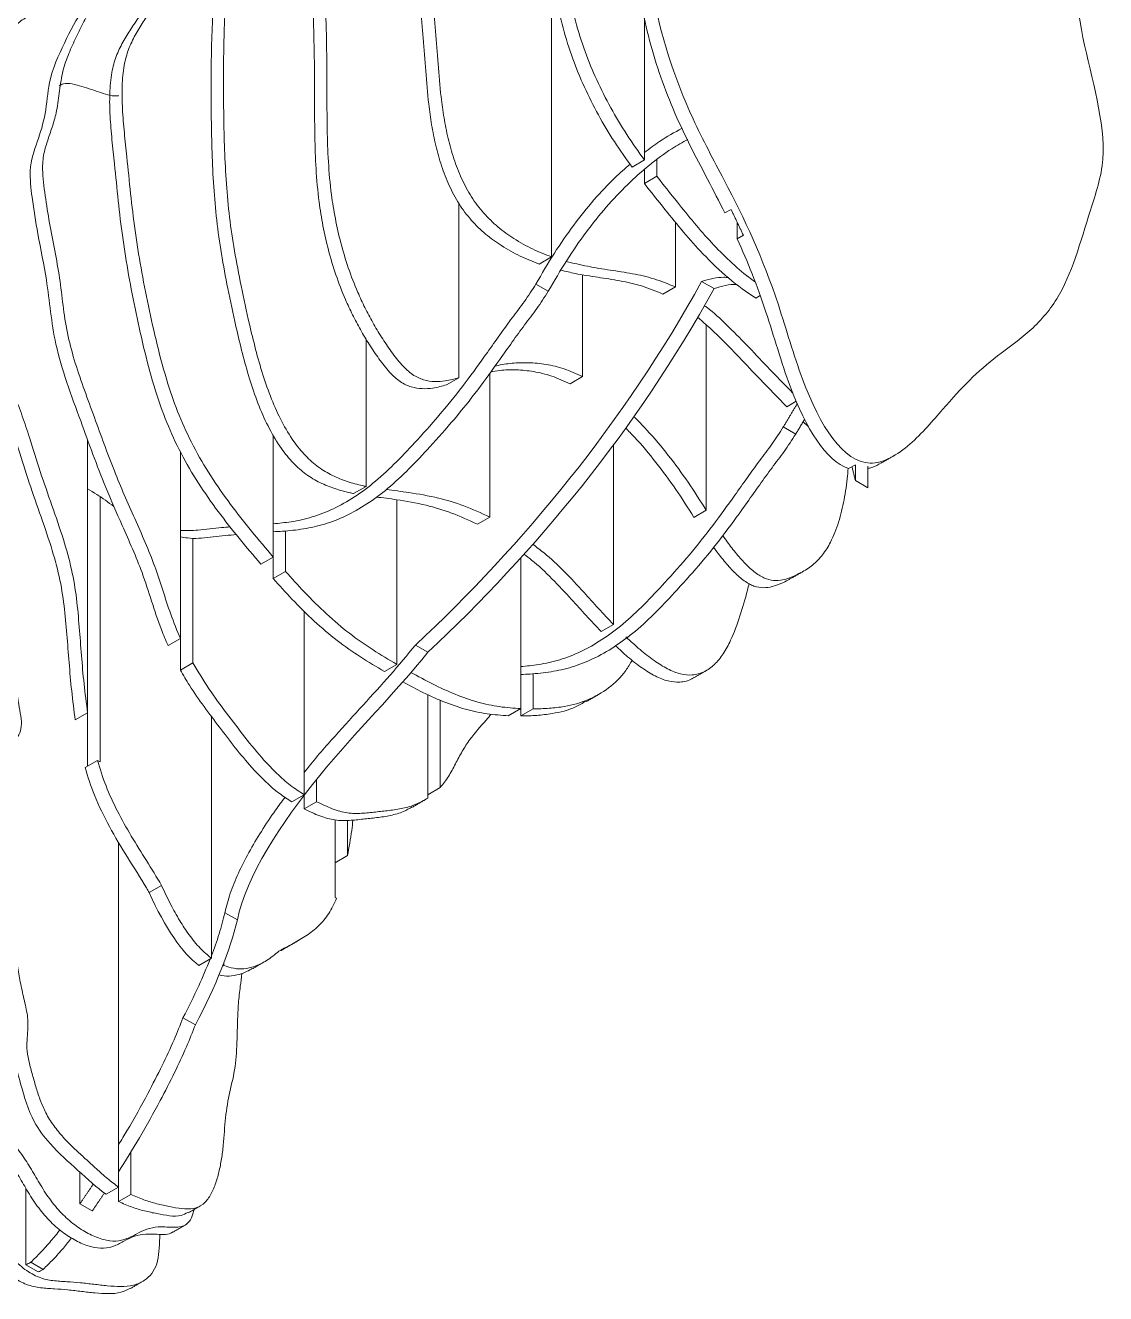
# Model space of a CAD drawing. Header units: millimetres. Extents: x -393 to 2534, y -1466 to 288.
# Drawn here: x 1289.5 to 1536.4, y -1463.7 to -1173.6 of the extents above; entities that cross this region are included whole.
import ezdxf

# ---------------------------------------------------------------- set-up
doc = ezdxf.new("R2010")
doc.units = ezdxf.units.MM

msp = doc.modelspace()

# ---------------------------------------------------------------- linework, layer by layer
at = {"color": 7, "linetype": 'Continuous', "lineweight": 15}
for p, q in [((1409.76, -1164.99), (1409.76, -1226.56)), ((1430.98, -1171.86), (1430.98, -1204.39)), ((1428.15, -1206.02), (1430.98, -1204.39)), ((1430.98, -1209.77), (1430.98, -1206.51)), ((1433.81, -1208.13), (1433.81, -1204.25)), ((1433.81, -1208.13), (1430.98, -1209.77)), ((1388.55, -1214.33), (1388.55, -1254.19)), ((1449.36, -1216.5), (1450.78, -1215.68)), ((1438.05, -1218.59), (1438.05, -1233.42)), ((1452.19, -1218.65), (1452.19, -1222.43)), ((1453.6, -1221.62), (1452.19, -1222.43)), ((1406.94, -1228.19), (1409.76, -1226.56)), ((1406.16, -1232.8), (1408.99, -1234.43)), ((1416.84, -1230.63), (1416.84, -1253.95)), ((1444.06, -1232.16), (1446.89, -1233.79)), ((1435.22, -1235.05), (1438.05, -1233.42)), ((1456.43, -1235.98), (1457.44, -1235.4)), ((1445.12, -1242.13), (1445.12, -1284.5)), ((1367.34, -1245.33), (1367.34, -1279.04)), ((1385.72, -1255.82), (1388.55, -1254.19)), ((1395.62, -1253.17), (1395.62, -1286.07)), ((1414.01, -1255.59), (1416.84, -1253.95)), ((1463.5, -1260.84), (1465.7, -1259.57)), ((1346.12, -1267.28), (1346.12, -1295.21)), ((1465.56, -1267.09), (1462.73, -1265.46)), ((1303.7, -1268.43), (1303.7, -1330.84)), ((1423.91, -1269.45), (1423.91, -1310.62)), ((1324.91, -1271.18), (1324.91, -1313.8)), ((1477.65, -1274.98), (1479.06, -1274.17)), ((1479.2, -1277.71), (1479.2, -1274.09)), ((1482.03, -1279.35), (1482.03, -1274.43)), ((1364.51, -1280.68), (1367.34, -1279.04)), ((1479.2, -1277.71), (1482.03, -1279.35)), ((1306.53, -1342.04), (1306.53, -1281.25)), ((1374.41, -1282.11), (1374.41, -1319.76)), ((1442.29, -1286.13), (1445.12, -1284.5)), ((1392.79, -1287.7), (1395.62, -1286.07)), ((1348.95, -1298.48), (1348.95, -1289.22)), ((1327.74, -1319.41), (1327.74, -1290.87)), ((1343.3, -1296.84), (1346.12, -1295.21)), ((1346.12, -1300.11), (1346.12, -1295.21)), ((1402.69, -1295.38), (1402.69, -1329.87)), ((1348.95, -1298.48), (1346.12, -1300.11)), ((1353.2, -1307.57), (1353.2, -1349.58)), ((1421.08, -1312.26), (1423.91, -1310.62)), ((1322.08, -1315.43), (1324.91, -1313.8)), ((1324.91, -1321.04), (1324.91, -1313.8)), ((1378.63, -1315.34), (1381.45, -1316.97)), ((1327.74, -1319.41), (1324.91, -1321.04)), ((1371.58, -1321.39), (1374.41, -1319.76)), ((1405.52, -1329.93), (1405.52, -1321.88)), ((1381.48, -1326.66), (1381.48, -1350.34)), ((1384.31, -1347.93), (1384.31, -1327.94)), ((1300.87, -1332.47), (1303.7, -1330.84)), ((1303.7, -1343), (1303.7, -1330.84)), ((1399.86, -1331.5), (1402.69, -1329.87)), ((1402.69, -1331.56), (1402.69, -1329.87)), ((1405.52, -1329.93), (1402.69, -1331.56)), ((1331.98, -1331.63), (1331.98, -1386.97)), ((1305.94, -1341.71), (1303.12, -1343.34)), ((1305.94, -1341.71), (1306.53, -1342.04)), ((1356.02, -1351.16), (1356.02, -1346.06)), ((1384.31, -1347.93), (1381.48, -1349.56)), ((1350.37, -1351.21), (1353.2, -1349.58)), ((1353.2, -1352.79), (1353.2, -1349.58)), ((1356.02, -1351.16), (1353.2, -1352.79)), ((1360.27, -1355.33), (1360.27, -1373.07)), ((1363.1, -1363.5), (1363.1, -1355.43)), ((1310.77, -1360.51), (1310.77, -1439.31)), ((1363.1, -1363.5), (1360.27, -1365.13)), ((1320.6, -1370.3), (1317.77, -1371.94)), ((1360.27, -1373.07), (1360.61, -1373.26)), ((1335.1, -1376.56), (1337.93, -1378.19)), ((1329.15, -1388.61), (1331.98, -1386.97)), ((1334.81, -1388.61), (1334.56, -1388.76)), ((1334.81, -1388.61), (1334.81, -1388.11)), ((1325.5, -1400.56), (1328.33, -1402.19)), ((1313.6, -1440.97), (1313.6, -1431.2)), ((1301.93, -1443.14), (1301.93, -1435.89)), ((1289.56, -1457.07), (1289.56, -1439.52)), ((1307.94, -1440.95), (1310.77, -1439.31)), ((1310.77, -1439.31), (1310.77, -1442.6)), ((1313.6, -1440.97), (1310.77, -1442.6)), ((1301.93, -1443.14), (1304.76, -1444.77)), ((1289.56, -1457.07), (1292.38, -1458.71)), ((1290.7, -1456.51), (1293.53, -1458.14))]:
    msp.add_line(p, q, dxfattribs=at)
for points, knots in [([(1456.43, -1056.25), (1455.81, -1057.51), (1450.11, -1061.44), (1437.46, -1073.31), (1438.37, -1087.58), (1435.52, -1102.88), (1432.62, -1114.68), (1430.41, -1130.76), (1430.68, -1147.67), (1433.03, -1170.66), (1439.24, -1190.42), (1451.9, -1213.79), (1460.01, -1230.88), (1468.49, -1261.24), (1479.15, -1277.69), (1492.03, -1269.89), (1501.82, -1258.12), (1508.79, -1250.98), (1519.16, -1243.88), (1527.78, -1234.15), (1531.53, -1219.66), (1538.04, -1200.8), (1533.14, -1185.84), (1531.23, -1176.35), (1527.41, -1157.38), (1529.42, -1136.1), (1516.88, -1104.74), (1508.72, -1089.78), (1507.75, -1086.44)], [0.5480058, 0.5480058, 0.5480058, 0.5480058, 0.5625, 0.578125, 0.609375, 0.625, 0.640625, 0.65625, 0.6875, 0.703125, 0.734375, 0.75, 0.78125, 0.796875, 0.828125, 0.84375, 0.859375, 0.890625, 0.90625, 0.921875, 0.953125, 0.96875, 1, 1, 1, 1.0625, 1.078125, 1.1007002, 1.1007002, 1.1007002, 1.1007002]), ([(1449.34, -1061.8), (1449.22, -1061.9), (1448.4, -1062.54), (1446.88, -1063.75), (1444.81, -1065.53), (1442.45, -1067.78), (1440.01, -1070.49), (1437.84, -1073.85), (1436.43, -1077.46), (1435.6, -1081.18), (1435.15, -1085), (1434.83, -1089.68), (1434.35, -1095.26), (1433.24, -1101.53), (1431.67, -1108.62), (1429.86, -1116.46), (1428.52, -1125.4), (1427.87, -1134.62), (1427.86, -1143.43), (1428.26, -1151.77), (1428.89, -1159.59), (1429.95, -1167.66), (1431.76, -1175.98), (1434.25, -1184.36), (1437.41, -1192.69), (1441.21, -1200.83), (1445.39, -1208.68), (1448.05, -1213.92), (1449.36, -1216.5)], [0, 0, 0, 0, 0.003989, 0.026175, 0.049254, 0.072475, 0.107528, 0.138906, 0.166554, 0.191927, 0.216227, 0.240359, 0.279682, 0.321945, 0.366431, 0.427024, 0.48594, 0.543219, 0.599815, 0.644248, 0.689219, 0.734477, 0.779746, 0.824964, 0.86929, 0.913546, 0.957405, 1, 1, 1, 1]), ([(1430.98, -1068.94), (1430.55, -1069.21), (1429.05, -1070.16), (1426.46, -1071.73), (1423.43, -1073.84), (1420.83, -1076.13), (1418.88, -1078.75), (1417.72, -1082.13), (1417.34, -1086.34), (1417.46, -1091.3), (1417.69, -1096.57), (1417.7, -1101.9), (1417.38, -1107.08), (1416.47, -1112.83), (1414.8, -1118.91), (1412.84, -1125.72), (1411.49, -1132.37), (1410.88, -1138.92), (1410.97, -1145.27), (1411.52, -1151.88), (1412.37, -1158.65), (1413.51, -1165.54), (1415.12, -1172.54), (1417.26, -1179.43), (1420, -1186.11), (1423.21, -1192.48), (1426.87, -1198.63), (1429.61, -1202.47), (1430.98, -1204.39)], [0, 0, 0, 0, 0.014284, 0.050644, 0.086184, 0.119128, 0.148072, 0.173557, 0.204445, 0.237217, 0.272011, 0.308036, 0.344385, 0.380266, 0.435887, 0.491318, 0.546571, 0.588613, 0.630714, 0.673158, 0.715947, 0.758771, 0.80131, 0.843559, 0.882636, 0.92178, 0.960891, 1, 1, 1, 1]), ([(1423.09, -1073.8), (1422.24, -1074.38), (1420.43, -1075.61), (1418, -1077.77), (1416.06, -1080.38), (1414.89, -1083.76), (1414.51, -1087.98), (1414.63, -1092.93), (1414.87, -1098.21), (1414.88, -1103.54), (1414.55, -1108.72), (1413.64, -1114.46), (1411.97, -1120.54), (1410.02, -1127.35), (1408.66, -1134), (1408.05, -1140.55), (1408.14, -1146.9), (1408.69, -1153.51), (1409.54, -1160.29), (1410.68, -1167.18), (1412.29, -1174.17), (1414.43, -1181.06), (1417.17, -1187.74), (1420.38, -1194.11), (1424.04, -1200.27), (1426.78, -1204.1), (1428.15, -1206.02)], [0, 0, 0, 0, 0.03096, 0.065895, 0.096589, 0.123614, 0.156369, 0.191121, 0.228018, 0.266219, 0.304766, 0.342815, 0.401796, 0.460578, 0.51917, 0.563752, 0.608397, 0.653406, 0.698781, 0.744193, 0.789303, 0.834105, 0.875544, 0.917053, 0.958528, 1, 1, 1, 1]), ([(1409.76, -1083.16), (1409.55, -1083.33), (1408.47, -1084.16), (1406.45, -1085.51), (1403.51, -1087.52), (1400.38, -1089.75), (1397.28, -1092.38), (1394.6, -1095.41), (1392.6, -1099.11), (1391.22, -1103.35), (1390.27, -1107.88), (1389.51, -1112.59), (1388.68, -1117.35), (1387.77, -1122.14), (1386.68, -1127.56), (1385.41, -1133.57), (1383.98, -1140.13), (1382.79, -1146.82), (1382.12, -1153.62), (1382.16, -1160.63), (1382.62, -1167.7), (1383.26, -1175.01), (1383.79, -1182.41), (1384.34, -1188.97), (1385.11, -1194.67), (1386.03, -1199.38), (1387.33, -1204.05), (1389.07, -1208.58), (1391.33, -1212.87), (1394.21, -1216.68), (1397.54, -1219.86), (1401.31, -1222.59), (1405.44, -1224.88), (1408.31, -1225.99), (1409.76, -1226.56)], [0, 0, 0, 0, 0.006718, 0.033109, 0.05971, 0.09415, 0.127318, 0.158491, 0.190083, 0.220304, 0.250175, 0.280335, 0.311168, 0.342629, 0.374506, 0.418623, 0.462602, 0.506116, 0.549064, 0.587942, 0.62734, 0.667714, 0.70929, 0.751162, 0.776828, 0.801807, 0.826048, 0.849486, 0.872045, 0.894317, 0.917387, 0.941792, 0.970398, 1, 1, 1, 1]), ([(1388.55, -1088.67), (1388.39, -1088.88), (1387.54, -1090.02), (1385.64, -1092.95), (1382.89, -1097.39), (1380.5, -1102.24), (1378.78, -1106.62), (1377.59, -1110.45), (1376.44, -1114.34), (1375.04, -1117.96), (1373.1, -1121), (1370.52, -1122.86), (1367.81, -1124.2), (1365.25, -1125.47), (1362.91, -1127.11), (1361.15, -1129.56), (1359.83, -1133), (1358.94, -1137.31), (1358.34, -1142.26), (1357.89, -1148.65), (1357.79, -1156.61), (1358.01, -1166.12), (1358.27, -1174.93), (1358.4, -1182.94), (1358.39, -1190.15), (1358.44, -1197.39), (1358.67, -1204.74), (1359.26, -1211.55), (1360.26, -1217.79), (1361.52, -1223.37), (1363.21, -1229.03), (1365.11, -1233.98), (1367.05, -1238.17), (1368.86, -1241.59), (1370.88, -1244.96), (1373.09, -1248.23), (1375.4, -1251.25), (1377.97, -1253.64), (1380.59, -1254.81), (1383.08, -1255.15), (1385.77, -1254.94), (1387.53, -1254.46), (1388.55, -1254.19)], [0, 0, 0, 0, 0.005179, 0.028225, 0.067703, 0.106054, 0.128955, 0.152283, 0.175849, 0.199153, 0.222044, 0.245075, 0.265139, 0.285192, 0.304899, 0.32442, 0.344249, 0.370725, 0.39715, 0.423244, 0.469456, 0.515659, 0.56203, 0.597607, 0.633157, 0.66872, 0.704326, 0.739885, 0.764783, 0.789715, 0.814725, 0.839642, 0.855195, 0.870753, 0.886485, 0.902564, 0.918597, 0.933018, 0.947427, 0.962643, 0.97835, 1, 1, 1, 1]), ([(1400.13, -1089.57), (1399.26, -1090.19), (1397.29, -1091.59), (1394.45, -1094.01), (1391.77, -1097.04), (1389.77, -1100.74), (1388.39, -1104.98), (1387.44, -1109.51), (1386.68, -1114.23), (1385.85, -1118.98), (1384.94, -1123.77), (1383.85, -1129.19), (1382.58, -1135.2), (1381.15, -1141.77), (1379.96, -1148.46), (1379.29, -1155.25), (1379.33, -1162.26), (1379.79, -1169.33), (1380.43, -1176.64), (1380.97, -1184.05), (1381.51, -1190.61), (1382.28, -1196.3), (1383.21, -1201.02), (1384.5, -1205.68), (1386.24, -1210.21), (1388.5, -1214.5), (1391.38, -1218.31), (1394.71, -1221.49), (1398.48, -1224.22), (1402.62, -1226.51), (1405.48, -1227.63), (1406.94, -1228.19)], [0, 0, 0, 0, 0.028088, 0.063675, 0.097122, 0.131017, 0.163442, 0.195492, 0.227851, 0.260933, 0.294688, 0.32889, 0.376224, 0.423411, 0.470098, 0.516178, 0.557892, 0.600163, 0.643481, 0.688089, 0.733015, 0.760552, 0.787353, 0.813362, 0.838509, 0.862714, 0.88661, 0.911363, 0.937547, 0.968239, 1, 1, 1, 1]), ([(1354.13, -1101.47), (1353.92, -1101.68), (1353.14, -1102.46), (1351.52, -1103.65), (1349.33, -1105.24), (1347.03, -1107.04), (1344.89, -1109.1), (1343.19, -1111.51), (1342.04, -1114.28), (1341.31, -1117.23), (1340.75, -1120.93), (1340.34, -1125.39), (1339.91, -1130.52), (1339.24, -1135.49), (1338.02, -1140.18), (1335.97, -1144.27), (1332.97, -1148.58), (1329.46, -1153.36), (1325.66, -1158.82), (1322.61, -1163.4), (1320.16, -1167.11), (1318.3, -1169.96), (1316.4, -1172.82), (1314.55, -1175.76), (1312.98, -1178.98), (1311.92, -1182.88), (1311.5, -1187.51), (1311.61, -1192.73), (1312.07, -1198.16), (1312.78, -1204.65), (1313.48, -1212.05), (1314.49, -1220.49), (1315.86, -1229.06), (1317.56, -1237.79), (1319.53, -1246.63), (1321.77, -1254.98), (1324.5, -1262.78), (1327.76, -1269.91), (1331.79, -1276.74), (1336.32, -1283.21), (1341.15, -1289.32), (1344.47, -1293.24), (1346.12, -1295.21)], [0, 0, 0, 0, 0.005553, 0.020192, 0.037581, 0.056285, 0.074921, 0.092323, 0.108396, 0.123667, 0.138482, 0.162691, 0.186522, 0.210329, 0.234685, 0.260435, 0.287086, 0.327368, 0.365912, 0.404461, 0.423985, 0.443794, 0.463968, 0.4843, 0.50429, 0.523722, 0.546356, 0.569166, 0.592256, 0.615483, 0.650884, 0.68603, 0.721155, 0.756599, 0.792362, 0.82802, 0.856563, 0.884942, 0.913611, 0.942435, 0.971186, 1, 1, 1, 1]), ([(1351.3, -1103.1), (1351.09, -1103.32), (1350.31, -1104.1), (1348.69, -1105.28), (1346.51, -1106.87), (1344.2, -1108.67), (1342.06, -1110.73), (1340.36, -1113.15), (1339.21, -1115.91), (1338.48, -1118.86), (1337.92, -1122.57), (1337.51, -1127.02), (1337.08, -1132.15), (1336.41, -1137.12), (1335.2, -1141.81), (1333.14, -1145.91), (1330.14, -1150.21), (1326.63, -1154.99), (1322.84, -1160.45), (1319.78, -1165.03), (1317.33, -1168.74), (1315.47, -1171.59), (1313.57, -1174.45), (1311.72, -1177.4), (1310.15, -1180.61), (1309.09, -1184.51), (1308.67, -1189.14), (1308.78, -1194.36), (1309.24, -1199.79), (1309.95, -1206.28), (1310.66, -1213.69), (1311.66, -1222.12), (1313.03, -1230.7), (1314.73, -1239.42), (1316.7, -1248.26), (1318.94, -1256.61), (1321.67, -1264.41), (1324.93, -1271.55), (1328.97, -1278.38), (1333.49, -1284.84), (1338.32, -1290.95), (1341.64, -1294.88), (1343.3, -1296.84)], [0, 0, 0, 0, 0.005553, 0.020192, 0.037581, 0.056285, 0.074921, 0.092323, 0.108396, 0.123667, 0.138482, 0.162691, 0.186522, 0.210329, 0.234685, 0.260435, 0.287086, 0.327368, 0.365912, 0.404461, 0.423985, 0.443794, 0.463968, 0.4843, 0.50429, 0.523722, 0.546356, 0.569166, 0.592256, 0.615483, 0.650884, 0.68603, 0.721155, 0.756599, 0.792362, 0.82802, 0.856563, 0.884942, 0.913611, 0.942435, 0.971186, 1, 1, 1, 1]), ([(1367.34, -1102.73), (1366.54, -1103.52), (1364.78, -1105.28), (1362.24, -1108.11), (1359.65, -1111.59), (1357.43, -1115.54), (1355.62, -1119.86), (1354.29, -1123.98), (1353.1, -1128.29), (1351.73, -1132.82), (1349.11, -1136.89), (1345.6, -1140.3), (1341.79, -1143.83), (1338.19, -1147.86), (1335.5, -1153), (1333.71, -1159.08), (1332.65, -1165.85), (1332.16, -1173.14), (1331.97, -1180.62), (1331.9, -1188.2), (1331.96, -1195.89), (1332.15, -1203.63), (1332.53, -1211.35), (1333.24, -1219.05), (1334.4, -1226.86), (1335.97, -1235.03), (1337.59, -1242.55), (1339.23, -1249.32), (1340.85, -1255.05), (1342.78, -1260.6), (1345.09, -1265.77), (1347.73, -1270.19), (1350.61, -1273.75), (1353.64, -1276.41), (1356.89, -1278.32), (1360.28, -1279.65), (1362.82, -1280.33), (1364.24, -1280.62), (1364.51, -1280.68)], [0, 0, 0, 0, 0.021847, 0.048432, 0.073421, 0.103567, 0.130413, 0.154374, 0.175744, 0.203416, 0.232241, 0.264563, 0.299054, 0.334, 0.368373, 0.402412, 0.438099, 0.473609, 0.50923, 0.545058, 0.581023, 0.617011, 0.652648, 0.686799, 0.720344, 0.754892, 0.79215, 0.816746, 0.841171, 0.864601, 0.886478, 0.90678, 0.923291, 0.939811, 0.95719, 0.97577, 0.995397, 1, 1, 1, 1]), ([(1367.34, -1104.02), (1366.56, -1104.86), (1364.91, -1106.66), (1362.48, -1109.96), (1360.25, -1113.91), (1358.45, -1118.23), (1357.12, -1122.35), (1355.93, -1126.66), (1354.56, -1131.19), (1351.94, -1135.26), (1348.42, -1138.67), (1344.62, -1142.2), (1341.02, -1146.23), (1338.33, -1151.36), (1336.54, -1157.44), (1335.47, -1164.21), (1334.99, -1171.5), (1334.8, -1178.98), (1334.73, -1186.57), (1334.79, -1194.25), (1334.98, -1202), (1335.36, -1209.72), (1336.07, -1217.42), (1337.23, -1225.23), (1338.8, -1233.39), (1340.42, -1240.91), (1342.06, -1247.68), (1343.68, -1253.42), (1345.61, -1258.96), (1347.92, -1264.14), (1350.56, -1268.56), (1353.44, -1272.12), (1356.47, -1274.78), (1359.72, -1276.68), (1363.11, -1278.02), (1365.65, -1278.69), (1367.07, -1278.99), (1367.34, -1279.04)], [0, 0, 0, 0, 0.02271, 0.048375, 0.079335, 0.106907, 0.131516, 0.153463, 0.181883, 0.211487, 0.244683, 0.280107, 0.315997, 0.351299, 0.386259, 0.422911, 0.45938, 0.495964, 0.532761, 0.569698, 0.606658, 0.643259, 0.678332, 0.712784, 0.748267, 0.786532, 0.811792, 0.836878, 0.860941, 0.883409, 0.90426, 0.921217, 0.938184, 0.956033, 0.975115, 0.995272, 1, 1, 1, 1]), ([(1362.71, -1127.03), (1362.62, -1127.08), (1361.69, -1127.56), (1360.09, -1128.76), (1358.32, -1131.19), (1357, -1134.63), (1356.11, -1138.94), (1355.51, -1143.89), (1355.06, -1150.29), (1354.96, -1158.24), (1355.18, -1167.75), (1355.45, -1176.56), (1355.57, -1184.58), (1355.56, -1191.79), (1355.61, -1199.03), (1355.84, -1206.37), (1356.44, -1213.18), (1357.43, -1219.42), (1358.69, -1225), (1360.39, -1230.66), (1362.28, -1235.62), (1364.22, -1239.8), (1366.03, -1243.23), (1368.06, -1246.59), (1370.26, -1249.86), (1372.58, -1252.88), (1375.14, -1255.27), (1377.76, -1256.44), (1380.25, -1256.78), (1382.94, -1256.58), (1384.7, -1256.1), (1385.72, -1255.82)], [0, 0, 0, 0, 0.0030135, 0.0304994, 0.057727, 0.085384, 0.1223119, 0.159168, 0.195563, 0.2600177, 0.3244598, 0.3891357, 0.4387581, 0.4883414, 0.5379439, 0.5876052, 0.6372013, 0.6719283, 0.7067033, 0.7415854, 0.7763389, 0.7980323, 0.8197307, 0.8416739, 0.8641002, 0.8864627, 0.9065762, 0.9266731, 0.9478959, 0.9698041, 1, 1, 1, 1]), ([(1317.82, -1145.44), (1317.34, -1146.48), (1316.36, -1148.56), (1315.51, -1152.28), (1314.67, -1155.97), (1313.55, -1159.42), (1311.75, -1162.15), (1309.43, -1164.53), (1306.85, -1166.86), (1304.48, -1169.74), (1302.59, -1173.17), (1300.86, -1176.77), (1299.16, -1180.44), (1297.8, -1184.48), (1297.24, -1189.14), (1296.65, -1193.39), (1295.6, -1196.92), (1294.51, -1200.03), (1293.51, -1203.26), (1293.28, -1207.74), (1294.11, -1213.33), (1295.09, -1219.58), (1296.39, -1225.93), (1297.45, -1232.22), (1298.14, -1238.39), (1299.1, -1244.58), (1300.82, -1250.86), (1302.95, -1257.05), (1305.24, -1263.24), (1307.46, -1269.39), (1309.69, -1275.3), (1312.04, -1280.98), (1314.46, -1286.42), (1316.9, -1291.86), (1319.12, -1297.33), (1320.89, -1302.82), (1322.61, -1308.31), (1324.14, -1311.97), (1324.91, -1313.8)], [0, 0, 0, 0, 0.024061, 0.048194, 0.07229, 0.096113, 0.11999, 0.144291, 0.173047, 0.201213, 0.229024, 0.257101, 0.285528, 0.313775, 0.341791, 0.369663, 0.391632, 0.413898, 0.43612, 0.458054, 0.490708, 0.523094, 0.555432, 0.587906, 0.620608, 0.65322, 0.684024, 0.715122, 0.74621, 0.776951, 0.807506, 0.83498, 0.86257, 0.890096, 0.91748, 0.944913, 0.972428, 1, 1, 1, 1]), ([(1314.99, -1147.07), (1314.75, -1147.51), (1312.67, -1151.68), (1311.98, -1162.8), (1302.81, -1168.49), (1298.42, -1177.58), (1294.77, -1185.26), (1294.22, -1194), (1292.24, -1200.22), (1290.17, -1205.93), (1291.05, -1213.62), (1292.35, -1221.96), (1294.8, -1233.3), (1295.74, -1247.02), (1301.95, -1263.46), (1306.79, -1277.12), (1311.9, -1288.69), (1316.75, -1299.45), (1319.21, -1308.66), (1321.54, -1314.23), (1322.08, -1315.43)], [0.4179992, 0.4179992, 0.4179992, 0.4179992, 0.4199219, 0.4355469, 0.4511719, 0.4628906, 0.4746094, 0.4824219, 0.4902344, 0.4980469, 0.5039062, 0.5117188, 0.5214844, 0.5351562, 0.5507812, 0.5644531, 0.5722656, 0.5820312, 0.59375, 0.5970083, 0.5970083, 0.5970083, 0.5970083]), ([(1303.7, -1164.8), (1302.75, -1165.48), (1300.86, -1166.84), (1298.04, -1168.85), (1294.9, -1169.97), (1291.8, -1170.83), (1288.98, -1172.02), (1286.66, -1174.12), (1284.67, -1176.76), (1282.77, -1179.6), (1280.65, -1182.42), (1278.47, -1185.35), (1276.48, -1188.66), (1275.01, -1192.48), (1274.37, -1197.02), (1274.24, -1201.96), (1274.26, -1206.82), (1274.21, -1211.43), (1274.22, -1215.82), (1274.32, -1220.24), (1274.59, -1224.68), (1275.07, -1229.17), (1275.91, -1233.74), (1277.29, -1238.48), (1279.45, -1243.33), (1282.04, -1248.17), (1284.67, -1253.05), (1286.94, -1258.02), (1288.8, -1262.98), (1290.74, -1268.84), (1292.81, -1275.65), (1295.55, -1283.42), (1298.14, -1290.89), (1300.16, -1298.07), (1301.24, -1304.76), (1301.79, -1311.25), (1302.28, -1317.7), (1302.83, -1324.2), (1303.41, -1328.62), (1303.7, -1330.84)], [0, 0, 0, 0, 0.0266016, 0.0528419, 0.0786994, 0.101753, 0.1246807, 0.1478935, 0.1717957, 0.1961715, 0.2206185, 0.2481295, 0.2750646, 0.3014388, 0.327858, 0.354884, 0.3823858, 0.4060816, 0.4297281, 0.4531912, 0.4763672, 0.4991927, 0.5216414, 0.5439756, 0.5674478, 0.5918499, 0.6164586, 0.640544, 0.6642743, 0.6879464, 0.7252448, 0.7627126, 0.8000732, 0.8331431, 0.8663358, 0.8998147, 0.9331166, 0.9663682, 1, 1, 1, 1]), ([(1286.61, -1173.62), (1286.49, -1173.68), (1285.44, -1174.14), (1283.86, -1175.8), (1281.83, -1178.38), (1279.94, -1181.23), (1277.82, -1184.05), (1275.64, -1186.99), (1273.65, -1190.29), (1272.18, -1194.11), (1271.54, -1198.65), (1271.41, -1203.6), (1271.43, -1208.45), (1271.39, -1213.06), (1271.39, -1217.46), (1271.5, -1221.87), (1271.76, -1226.32), (1272.24, -1230.8), (1273.08, -1235.37), (1274.47, -1240.12), (1276.62, -1244.96), (1279.21, -1249.81), (1281.84, -1254.69), (1284.11, -1259.65), (1285.97, -1264.61), (1287.91, -1270.48), (1289.98, -1277.28), (1292.72, -1285.05), (1295.32, -1292.53), (1297.33, -1299.7), (1298.41, -1306.4), (1298.97, -1312.88), (1299.45, -1319.33), (1300.01, -1325.83), (1300.58, -1330.25), (1300.87, -1332.47)], [0, 0, 0, 0, 0.003452, 0.029879, 0.057092, 0.084844, 0.112677, 0.143998, 0.174663, 0.20469, 0.234768, 0.265537, 0.296848, 0.323826, 0.350747, 0.37746, 0.403846, 0.429833, 0.45539, 0.480818, 0.507541, 0.535322, 0.563339, 0.590761, 0.617777, 0.644728, 0.687192, 0.729849, 0.772384, 0.810034, 0.847824, 0.885939, 0.923853, 0.96171, 1, 1, 1, 1]), ([(1310.77, -1189.68), (1310.76, -1189.68), (1310.16, -1189.8), (1308.82, -1189.69), (1306.71, -1188.98), (1304.56, -1188.27), (1302.36, -1187.56), (1300.18, -1186.94), (1298.36, -1186.78), (1297.51, -1187.24), (1297.21, -1187.4)], [0, 0, 0, 0, 0.003171, 0.148594, 0.29594, 0.447245, 0.601992, 0.758666, 0.913924, 1, 1, 1, 1]), ([(1430.98, -1202.7), (1432.12, -1201.83), (1434.97, -1199.66), (1437.86, -1198.09), (1439.59, -1197.14)], [0, 0, 0, 0, 0.400367, 1, 1, 1, 1]), ([(1408.99, -1234.43), (1410.37, -1232.05), (1413.06, -1227.41), (1417.53, -1220.94), (1422.18, -1215.11), (1427.05, -1209.94), (1432.08, -1205.48), (1436.72, -1202.02), (1439.66, -1200.37), (1440.88, -1199.68)], [0, 0, 0, 0, 0.162111, 0.316461, 0.465148, 0.61052, 0.755085, 0.898754, 1, 1, 1, 1]), ([(1406.16, -1232.8), (1407.54, -1230.42), (1410.23, -1225.78), (1414.7, -1219.3), (1419.36, -1213.5), (1423.7, -1208.8), (1426.54, -1206.35), (1427.69, -1205.36)], [0, 0, 0, 0, 0.228601, 0.446257, 0.655928, 0.860925, 1, 1, 1, 1]), ([(1433.81, -1208.13), (1435.37, -1210.11), (1438.19, -1213.69), (1442.34, -1218.79), (1446.3, -1223.37), (1450.47, -1227.55), (1453.83, -1230.55), (1455.8, -1231.91), (1456.28, -1232.25)], [0, 0, 0, 0, 0.221146, 0.400124, 0.579199, 0.759451, 0.940514, 1, 1, 1, 1]), ([(1430.98, -1209.77), (1432.52, -1211.76), (1436.91, -1217.23), (1444.9, -1227.05), (1452.28, -1233.39), (1456.43, -1235.98)], [0.81936919, 0.81936919, 0.81936919, 0.81936919, 0.828125, 0.84375, 0.86352388, 0.86352388, 0.86352388, 0.86352388]), ([(1452.19, -1222.43), (1454.55, -1227.6), (1458.66, -1237.81), (1465.27, -1261.46), (1472.44, -1273.26), (1477.65, -1274.98)], [0.76363254, 0.76363254, 0.76363254, 0.76363254, 0.78125, 0.796875, 0.82449858, 0.82449858, 0.82449858, 0.82449858]), ([(1411.88, -1229.59), (1412.97, -1229.86), (1415.83, -1230.56), (1420.29, -1231.19), (1425.31, -1231.99), (1430.24, -1233.01), (1433.58, -1234.38), (1435.22, -1235.05)], [0, 0, 0, 0, 0.139115, 0.36533, 0.585502, 0.797184, 1, 1, 1, 1]), ([(1413.09, -1227.58), (1414.72, -1227.99), (1418.12, -1228.83), (1423.12, -1229.56), (1428.14, -1230.36), (1433.07, -1231.37), (1436.41, -1232.75), (1438.05, -1233.42)], [0, 0, 0, 0, 0.195095, 0.4066, 0.612455, 0.810372, 1, 1, 1, 1]), ([(1346.12, -1287.59), (1347.48, -1287.47), (1350.39, -1287.21), (1354.97, -1286.19), (1359.84, -1284.31), (1364.72, -1281.56), (1369.6, -1277.93), (1374.39, -1273.43), (1379.42, -1268.05), (1384.73, -1262.12), (1390.07, -1255.41), (1394.37, -1249.39), (1397.91, -1244.41), (1400.71, -1240.49), (1403.59, -1236.79), (1405.3, -1234.13), (1406.16, -1232.8)], [0, 0, 0, 0, 0.066644, 0.142394, 0.215984, 0.288674, 0.36204, 0.437639, 0.515023, 0.60899, 0.70215, 0.794268, 0.847385, 0.899112, 0.949313, 1, 1, 1, 1]), ([(1444.06, -1232.16), (1445.79, -1231.68), (1447.92, -1231.09), (1449.82, -1231.25), (1450.18, -1231.29)], [0, 0, 0, 0, 0.81258, 1, 1, 1, 1]), ([(1446.89, -1233.79), (1448.63, -1233.28), (1450.4, -1232.75), (1451.98, -1232.85), (1452.01, -1232.86)], [0, 0, 0, 0, 0.983909, 1, 1, 1, 1]), ([(1346.12, -1289.43), (1346.83, -1289.39), (1349.12, -1289.27), (1352.99, -1288.87), (1357.8, -1287.83), (1362.67, -1285.94), (1367.55, -1283.19), (1372.43, -1279.57), (1377.22, -1275.06), (1382.25, -1269.68), (1387.56, -1263.75), (1392.89, -1257.04), (1397.2, -1251.03), (1400.74, -1246.04), (1403.53, -1242.13), (1406.42, -1238.42), (1408.13, -1235.77), (1408.99, -1234.43)], [0, 0, 0, 0, 0.033643, 0.108108, 0.180493, 0.250814, 0.320275, 0.390381, 0.462622, 0.536568, 0.626361, 0.715382, 0.803407, 0.854165, 0.903594, 0.951565, 1, 1, 1, 1]), ([(1444.65, -1237.67), (1444.87, -1237.83), (1446.62, -1239.07), (1449.85, -1242.17), (1454.41, -1246.71), (1459.4, -1252.08), (1462.95, -1255.72), (1464.92, -1257.74)], [0, 0, 0, 0, 0.0303492, 0.2448783, 0.4700289, 0.7059324, 1, 1, 1, 1]), ([(1443.12, -1240.34), (1444.4, -1241.46), (1447.25, -1243.93), (1451.58, -1248.37), (1457.04, -1254.2), (1461.06, -1258.33), (1463.5, -1260.84)], [0, 0, 0, 0, 0.1819683, 0.4049899, 0.6386626, 1, 1, 1, 1]), ([(1395.85, -1252.85), (1396.53, -1252.73), (1398.41, -1252.4), (1401.68, -1252.32), (1405.64, -1252.7), (1409.76, -1253.65), (1412.59, -1254.94), (1414.01, -1255.59)], [0, 0, 0, 0, 0.124778, 0.343739, 0.563511, 0.782738, 1, 1, 1, 1]), ([(1396.79, -1251.56), (1396.91, -1251.53), (1398.17, -1251.18), (1400.72, -1250.84), (1404.5, -1250.67), (1408.47, -1251.07), (1412.59, -1252.02), (1415.42, -1253.31), (1416.84, -1253.95)], [0, 0, 0, 0, 0.0199294, 0.2153284, 0.4116358, 0.6086704, 0.8052157, 1, 1, 1, 1]), ([(1428.53, -1263.1), (1429.54, -1264.1), (1432.29, -1266.82), (1436.46, -1271.88), (1441.02, -1278.02), (1443.76, -1282.35), (1445.12, -1284.5)], [0, 0, 0, 0, 0.164282, 0.445664, 0.724646, 1, 1, 1, 1]), ([(1402.69, -1320.25), (1404.05, -1320.13), (1406.96, -1319.86), (1411.54, -1318.85), (1416.41, -1316.96), (1421.29, -1314.22), (1426.17, -1310.59), (1430.96, -1306.08), (1435.99, -1300.7), (1441.3, -1294.78), (1446.63, -1288.06), (1450.94, -1282.05), (1454.48, -1277.07), (1457.27, -1273.15), (1460.16, -1269.44), (1461.87, -1266.79), (1462.73, -1265.46)], [0, 0, 0, 0, 0.066644, 0.142394, 0.215984, 0.288674, 0.36204, 0.437639, 0.515023, 0.60899, 0.70215, 0.794268, 0.847385, 0.899112, 0.949313, 1, 1, 1, 1]), ([(1402.69, -1322.09), (1403.4, -1322.05), (1405.68, -1321.92), (1409.55, -1321.53), (1414.37, -1320.49), (1419.24, -1318.6), (1424.12, -1315.85), (1428.99, -1312.22), (1433.79, -1307.72), (1438.82, -1302.34), (1444.13, -1296.41), (1449.46, -1289.69), (1453.77, -1283.68), (1457.31, -1278.7), (1460.1, -1274.78), (1462.99, -1271.08), (1464.7, -1268.42), (1465.56, -1267.09)], [0, 0, 0, 0, 0.033643, 0.108108, 0.180493, 0.250814, 0.320275, 0.390381, 0.462622, 0.536568, 0.626361, 0.715382, 0.803407, 0.854165, 0.903594, 0.951565, 1, 1, 1, 1]), ([(1426.66, -1265.71), (1427.35, -1266.39), (1429.78, -1268.8), (1433.63, -1273.52), (1438.19, -1279.65), (1440.93, -1283.98), (1442.29, -1286.13)], [0, 0, 0, 0, 0.1180046, 0.4149678, 0.709398, 1, 1, 1, 1]), ([(1448.9, -1290.28), (1449.23, -1290.77), (1450.23, -1292.22), (1452.02, -1294.52), (1454.25, -1297.02), (1456.55, -1299.06), (1458.89, -1300.36), (1461.08, -1300.69), (1463.09, -1300.38), (1464.97, -1299.68), (1467.12, -1298.62), (1469.49, -1297.16), (1471.76, -1294.79), (1473.78, -1291.52), (1475.45, -1287.29), (1476.67, -1282.14), (1477.34, -1278), (1477.5, -1275.52), (1477.53, -1274.97)], [0, 0, 0, 0, 0.025442, 0.07655, 0.127089, 0.175357, 0.220842, 0.266993, 0.315525, 0.365571, 0.414942, 0.493972, 0.572765, 0.652403, 0.758227, 0.864045, 0.969817, 1, 1, 1, 1]), ([(1482.03, -1274.96), (1482.35, -1274.9), (1483.48, -1274.67), (1484.43, -1274.1), (1485.1, -1273.69)], [0, 0, 0, 0, 0.29182, 1, 1, 1, 1]), ([(1303.7, -1279.62), (1304.4, -1280.03), (1306.46, -1281.26), (1308.41, -1282.69), (1309.69, -1283.63)], [0, 0, 0, 0, 0.3398266, 1, 1, 1, 1]), ([(1369.66, -1281.48), (1371.21, -1281.67), (1374.97, -1282.14), (1380.68, -1283.14), (1386.86, -1284.97), (1390.82, -1286.79), (1392.79, -1287.7)], [0, 0, 0, 0, 0.207926, 0.504024, 0.752861, 1, 1, 1, 1]), ([(1371.95, -1279.77), (1373.68, -1279.99), (1377.62, -1280.47), (1383.5, -1281.51), (1389.69, -1283.33), (1393.65, -1285.16), (1395.62, -1286.07)], [0, 0, 0, 0, 0.226492, 0.515649, 0.758654, 1, 1, 1, 1]), ([(1273.6, -1289.85), (1273.33, -1290.12), (1272.67, -1290.75), (1272.36, -1292.63), (1272.46, -1295), (1272.82, -1297.63), (1273.44, -1301.56), (1273.82, -1306.53), (1273.88, -1312.36), (1273.32, -1317.72), (1271.8, -1322.28), (1271.54, -1327.82), (1270.85, -1333.05), (1270.45, -1338.46), (1269.73, -1343.67), (1268.07, -1348.17), (1266.55, -1352.93), (1265.66, -1358.41), (1265.45, -1363.5), (1264.83, -1367.47), (1263.64, -1370.07), (1261.98, -1372.14), (1260.18, -1374.09), (1258.5, -1376.21), (1257.29, -1378.91), (1256.86, -1382.27), (1257.17, -1386.08), (1257.97, -1390.07), (1258.59, -1394.01), (1259.16, -1398.51), (1260.02, -1403.7), (1261.31, -1409.63), (1261.58, -1414.47), (1261.62, -1418.42), (1261.93, -1421.79), (1262.81, -1425.35), (1264.24, -1429.1), (1266.26, -1432.89), (1268.83, -1436.5), (1271.62, -1439.79), (1274.51, -1442.89), (1277.4, -1445.93), (1280.32, -1449), (1283.21, -1452.21), (1286.19, -1455.4), (1289.32, -1458.26), (1292.66, -1460.17), (1295.84, -1460.78), (1298.91, -1460.92), (1302.01, -1461.17), (1305.12, -1461.53), (1308.22, -1461.9), (1311.29, -1462.12), (1314.21, -1461.85), (1316.62, -1460.84), (1318.43, -1459.16), (1319.6, -1456.93), (1320.07, -1454.03), (1320.14, -1451.67), (1320.2, -1450.36), (1320.21, -1450.11)], [0, 0, 0, 0, 0.006804, 0.016242, 0.026311, 0.037048, 0.048061, 0.073804, 0.098907, 0.123452, 0.147927, 0.17271, 0.197259, 0.221933, 0.246444, 0.270926, 0.297073, 0.323276, 0.349709, 0.36497, 0.380122, 0.395664, 0.411496, 0.427509, 0.443183, 0.458803, 0.47449, 0.490375, 0.506236, 0.522009, 0.545328, 0.568628, 0.592071, 0.606019, 0.619842, 0.633669, 0.647545, 0.663254, 0.678948, 0.694787, 0.71054, 0.726119, 0.74183, 0.757927, 0.774012, 0.790546, 0.806591, 0.823256, 0.840489, 0.857408, 0.874015, 0.890709, 0.907588, 0.924423, 0.941244, 0.955113, 0.968773, 0.982536, 0.996682, 1, 1, 1, 1]), ([(1324.91, -1289.17), (1326.23, -1289.16), (1329.31, -1289.14), (1333.2, -1288.55), (1335.65, -1288.36), (1336.3, -1288.3)], [0, 0, 0, 0, 0.356115, 0.827313, 1, 1, 1, 1]), ([(1324.91, -1290.57), (1325.45, -1290.67), (1327.58, -1291.09), (1331.77, -1290.72), (1335.54, -1290.24), (1337.5, -1290.08), (1337.68, -1290.06)], [0, 0, 0, 0, 0.13804, 0.545065, 0.959886, 1, 1, 1, 1]), ([(1271.42, -1290.97), (1271.3, -1291.01), (1270.7, -1291.25), (1269.93, -1292.27), (1269.52, -1294.24), (1269.63, -1296.64), (1269.99, -1299.26), (1270.61, -1303.19), (1270.99, -1308.16), (1271.05, -1313.99), (1270.49, -1319.36), (1268.98, -1323.91), (1268.71, -1329.45), (1268.02, -1334.68), (1267.62, -1340.09), (1266.9, -1345.3), (1265.25, -1349.81), (1263.72, -1354.57), (1262.84, -1360.04), (1262.62, -1365.13), (1262, -1369.11), (1260.81, -1371.7), (1259.16, -1373.77), (1257.36, -1375.72), (1255.67, -1377.84), (1254.47, -1380.54), (1254.03, -1383.9), (1254.35, -1387.72), (1255.14, -1391.7), (1255.76, -1395.64), (1256.33, -1400.14), (1257.19, -1405.33), (1258.48, -1411.27), (1258.75, -1416.1), (1258.79, -1420.05), (1259.1, -1423.43), (1259.98, -1426.98), (1261.42, -1430.73), (1263.43, -1434.52), (1266, -1438.13), (1268.8, -1441.42), (1271.68, -1444.52), (1274.58, -1447.56), (1277.49, -1450.63), (1280.39, -1453.84), (1283.37, -1457.04), (1286.5, -1459.9), (1289.83, -1461.8), (1293.01, -1462.41), (1296.08, -1462.55), (1299.18, -1462.8), (1302.29, -1463.17), (1305.39, -1463.54), (1308.46, -1463.74), (1311.24, -1463.56), (1312.73, -1462.8), (1313.4, -1462.45)], [0, 0, 0, 0, 0.002434, 0.012616, 0.022621, 0.033294, 0.044676, 0.05635, 0.08364, 0.110251, 0.136271, 0.162216, 0.188487, 0.214511, 0.240667, 0.266651, 0.292603, 0.320321, 0.348098, 0.376119, 0.392296, 0.408359, 0.424834, 0.441617, 0.458592, 0.475207, 0.491766, 0.508395, 0.525234, 0.542048, 0.558769, 0.583488, 0.608188, 0.633039, 0.647825, 0.662479, 0.677136, 0.691845, 0.708498, 0.725134, 0.741926, 0.758624, 0.775139, 0.791794, 0.808858, 0.825909, 0.843436, 0.860445, 0.878112, 0.89638, 0.914315, 0.93192, 0.949616, 0.967509, 0.985355, 1, 1, 1, 1]), ([(1405.41, -1292.26), (1406.29, -1292.91), (1408.76, -1294.75), (1412.71, -1298.47), (1416.79, -1302.87), (1420.49, -1307.02), (1422.76, -1309.41), (1423.91, -1310.62)], [0, 0, 0, 0, 0.134342, 0.3788, 0.62701, 0.811116, 1, 1, 1, 1]), ([(1446.79, -1292.94), (1446.88, -1293.08), (1447.65, -1294.19), (1449.19, -1296.15), (1451.42, -1298.66), (1453.73, -1300.7), (1456.06, -1302), (1458.25, -1302.32), (1460.27, -1302.02), (1462.13, -1301.3), (1463.57, -1300.66), (1464.31, -1300.16), (1464.5, -1300.03)], [0, 0, 0, 0, 0.017829, 0.141244, 0.263285, 0.379842, 0.489676, 0.601121, 0.718316, 0.839166, 0.958386, 1, 1, 1, 1]), ([(1323.14, -1449.52), (1323.02, -1449.63), (1322.45, -1450.11), (1320.96, -1450.14), (1319.01, -1450.09), (1316.72, -1449.98), (1314.38, -1450.46), (1312.12, -1451.6), (1309.91, -1452.83), (1307.39, -1453.47), (1304.47, -1453.05), (1301.39, -1451.85), (1298.26, -1449.94), (1295.22, -1447.36), (1292.44, -1444.14), (1290.11, -1440.54), (1288.05, -1436.91), (1285.88, -1433.44), (1283.52, -1430.53), (1281.2, -1428.13), (1279.17, -1425.88), (1277.41, -1423.37), (1276.33, -1420.58), (1275.7, -1417.81), (1275.25, -1415.01), (1274.68, -1411.7), (1273.8, -1407.89), (1272.57, -1403.17), (1271.32, -1398.01), (1271.11, -1392.83), (1271.26, -1387.88), (1271.86, -1383.22), (1272.76, -1378.3), (1273.56, -1372.76), (1273.68, -1366.23), (1273.8, -1359.93), (1274.45, -1354.22), (1275.5, -1349.06), (1276.72, -1344.06), (1277.8, -1338.92), (1277.92, -1333.06), (1277.04, -1327.14), (1276.39, -1321.66), (1276.37, -1316.83), (1276.45, -1312.08), (1276.1, -1307.1), (1275.02, -1301.87), (1274.07, -1298.35), (1273.6, -1296.58)], [0, 0, 0, 0, 0.0036347, 0.0165022, 0.0299932, 0.0436158, 0.0625891, 0.0816075, 0.1006179, 0.1193367, 0.1382096, 0.1573493, 0.1764709, 0.1953893, 0.2141766, 0.2331611, 0.2509406, 0.2684765, 0.286188, 0.3004619, 0.3143141, 0.3273197, 0.3398137, 0.3532372, 0.3672631, 0.381094, 0.4018374, 0.422256, 0.4488392, 0.4755574, 0.5023714, 0.5290863, 0.5557509, 0.590637, 0.6255866, 0.6606377, 0.6919315, 0.723105, 0.7542418, 0.7855919, 0.8166825, 0.8477499, 0.8731015, 0.8987051, 0.9243263, 0.949538, 0.9746405, 1, 1, 1, 1]), ([(1328.06, -1444.41), (1327.97, -1444.75), (1327.71, -1445.79), (1327.02, -1447.27), (1325.64, -1448.34), (1323.81, -1448.55), (1321.83, -1448.45), (1319.55, -1448.35), (1317.21, -1448.83), (1314.94, -1449.97), (1312.74, -1451.19), (1310.22, -1451.84), (1307.3, -1451.42), (1304.22, -1450.22), (1301.09, -1448.3), (1298.05, -1445.73), (1295.27, -1442.51), (1292.94, -1438.91), (1290.88, -1435.28), (1288.71, -1431.81), (1286.35, -1428.9), (1284.03, -1426.49), (1281.99, -1424.25), (1280.24, -1421.74), (1279.16, -1418.95), (1278.52, -1416.18), (1278.07, -1413.38), (1277.51, -1410.07), (1276.63, -1406.25), (1275.4, -1401.54), (1274.14, -1396.38), (1273.94, -1391.19), (1274.09, -1386.25), (1274.69, -1381.59), (1275.59, -1376.67), (1276.39, -1371.12), (1276.51, -1364.6), (1276.63, -1358.3), (1277.28, -1352.58), (1278.33, -1347.43), (1279.55, -1342.43), (1280.63, -1337.29), (1280.75, -1331.43), (1279.87, -1325.51), (1279.22, -1320.03), (1279.2, -1315.2), (1279.27, -1310.44), (1278.93, -1305.47), (1277.85, -1300.24), (1276.9, -1296.71), (1276.43, -1294.94)], [0, 0, 0, 0, 0.006291, 0.018997, 0.031143, 0.043655, 0.056774, 0.07002, 0.08847, 0.106963, 0.125449, 0.143651, 0.162002, 0.180614, 0.199207, 0.217603, 0.235872, 0.254332, 0.271621, 0.288673, 0.305895, 0.319775, 0.333245, 0.345891, 0.358041, 0.371093, 0.384732, 0.398181, 0.418352, 0.438207, 0.464056, 0.490037, 0.51611, 0.542088, 0.568016, 0.601939, 0.635924, 0.670007, 0.700437, 0.73075, 0.761027, 0.791511, 0.821744, 0.851953, 0.876605, 0.901502, 0.926416, 0.950931, 0.975341, 1, 1, 1, 1]), ([(1403.42, -1294.54), (1404.02, -1294.98), (1406.2, -1296.62), (1409.88, -1300.11), (1413.97, -1304.51), (1417.66, -1308.65), (1419.93, -1311.04), (1421.08, -1312.26)], [0, 0, 0, 0, 0.0953233, 0.3507997, 0.6101981, 0.8026025, 1, 1, 1, 1]), ([(1348.95, -1298.48), (1350.37, -1300.06), (1353.42, -1303.46), (1358.27, -1308.29), (1363.54, -1312.79), (1368.95, -1316.51), (1372.58, -1318.67), (1374.41, -1319.76)], [0, 0, 0, 0, 0.178052, 0.382618, 0.58652, 0.792216, 1, 1, 1, 1]), ([(1346.12, -1300.11), (1347.54, -1301.69), (1350.59, -1305.09), (1355.45, -1309.93), (1360.71, -1314.42), (1366.12, -1318.14), (1369.75, -1320.3), (1371.58, -1321.39)], [0, 0, 0, 0, 0.178052, 0.382618, 0.58652, 0.792216, 1, 1, 1, 1]), ([(1426.73, -1313.44), (1427.81, -1314.44), (1429.92, -1316.4), (1433.12, -1318.91), (1436.23, -1320.86), (1439.22, -1322.07), (1442.08, -1322.33), (1444.73, -1321.57), (1447.09, -1319.85), (1449.08, -1317.36), (1451.07, -1313.66), (1452.85, -1308.73), (1454.15, -1304.29), (1454.79, -1301.75), (1454.92, -1301.23)], [0, 0, 0, 0, 0.076106, 0.149777, 0.220047, 0.287107, 0.352874, 0.429265, 0.509459, 0.593785, 0.681741, 0.823996, 0.96401, 1, 1, 1, 1]), ([(1285.31, -1310.72), (1285.61, -1312.59), (1286.19, -1316.32), (1286.84, -1321.86), (1287.51, -1326.5), (1288.19, -1330.19), (1288.67, -1332.81), (1288.46, -1335.09), (1287.53, -1336.66), (1286.68, -1338.62), (1286.51, -1341.41), (1286.34, -1344.38), (1285.96, -1347.22), (1285.51, -1350.57), (1285.29, -1354.67), (1285.64, -1360.51), (1286.18, -1367.28), (1286.23, -1374.63), (1286.67, -1380.89), (1287.26, -1385.9), (1287.8, -1389.59), (1288.47, -1393.35), (1289.37, -1397.18), (1290.12, -1400.66), (1290.05, -1403.43), (1289.81, -1405.72), (1289.78, -1408.23), (1290.37, -1411.09), (1291.21, -1414.04), (1292.04, -1417), (1293, -1419.9), (1294.32, -1422.85), (1296.19, -1425.67), (1298.4, -1428.28), (1300.76, -1430.63), (1303.21, -1432.85), (1305.69, -1435.1), (1308.2, -1437.4), (1309.92, -1438.68), (1310.77, -1439.31)], [0, 0, 0, 0, 0.040134, 0.079898, 0.120647, 0.139957, 0.158473, 0.175978, 0.194247, 0.212898, 0.236564, 0.260527, 0.284295, 0.307897, 0.344785, 0.381936, 0.438465, 0.494735, 0.551058, 0.577545, 0.603896, 0.630407, 0.657541, 0.68417, 0.703126, 0.721988, 0.740975, 0.76092, 0.78174, 0.802383, 0.822346, 0.841697, 0.863488, 0.885714, 0.907982, 0.930353, 0.953791, 0.977033, 1, 1, 1, 1]), ([(1282.48, -1312.35), (1282.59, -1312.92), (1283.02, -1315.35), (1283.51, -1319.55), (1284.23, -1324.93), (1285.08, -1330.66), (1286.32, -1336.35), (1283.73, -1339.26), (1283.7, -1346.28), (1281.96, -1354.51), (1283.38, -1366.53), (1283.37, -1377.63), (1284.34, -1387.6), (1285.75, -1395.84), (1287.84, -1403.85), (1286.36, -1408.56), (1288.69, -1416.74), (1290.58, -1423.6), (1295.67, -1430.35), (1301.51, -1435.42), (1305.76, -1439.45), (1307.94, -1440.95)], [0.3648177, 0.3648177, 0.3648177, 0.3648177, 0.3671875, 0.375, 0.3828125, 0.390625, 0.3984375, 0.40625, 0.4140625, 0.4296875, 0.4492187, 0.4648438, 0.4804688, 0.4921875, 0.5, 0.5117188, 0.5195313, 0.53125, 0.5390625, 0.5507812, 0.5624227, 0.5624227, 0.5624227, 0.5624227]), ([(1353.2, -1344.46), (1353.44, -1344.15), (1355.72, -1341.26), (1360.24, -1336.15), (1366.6, -1329.13), (1372.82, -1322.37), (1376.72, -1317.65), (1378.63, -1315.34)], [0, 0, 0, 0, 0.0298572, 0.2812362, 0.529256, 0.7700674, 1, 1, 1, 1]), ([(1424.38, -1315.5), (1425.3, -1316.35), (1427.25, -1318.17), (1430.29, -1320.54), (1433.4, -1322.49), (1436.39, -1323.71), (1439.24, -1323.93), (1441.22, -1323.52), (1442.13, -1322.84), (1442.29, -1322.72)], [0, 0, 0, 0, 0.1490867, 0.3182254, 0.4795544, 0.6335156, 0.7845076, 0.959891, 1, 1, 1, 1]), ([(1327.74, -1319.41), (1328.93, -1321.41), (1331.32, -1325.4), (1335.48, -1330.92), (1339.63, -1336.42), (1343.44, -1341.1), (1346.93, -1344.75), (1350.01, -1347.49), (1352.13, -1348.88), (1353.2, -1349.58)], [0, 0, 0, 0, 0.168123, 0.33633, 0.50594, 0.674863, 0.782972, 0.890917, 1, 1, 1, 1]), ([(1337.93, -1378.19), (1339.86, -1368.37), (1355.36, -1344.45), (1374.18, -1326.16), (1381.45, -1316.97)], [0.94943948, 0.94943948, 0.94943948, 0.94943948, 0.95605469, 0.96225155, 0.96225155, 0.96225155, 0.96225155]), ([(1405.52, -1329.93), (1406.75, -1329.9), (1409.2, -1329.86), (1413.45, -1329.33), (1418.17, -1328.08), (1422.88, -1325.31), (1426.23, -1322.14), (1427.71, -1319.62), (1428.19, -1318.82)], [0, 0, 0, 0, 0.131658, 0.263071, 0.47502, 0.687098, 0.900297, 1, 1, 1, 1]), ([(1324.91, -1321.04), (1325.57, -1322.23), (1328.3, -1326.82), (1333.83, -1334.11), (1340.56, -1342.96), (1346.23, -1348.46), (1349.42, -1350.63), (1350.37, -1351.21)], [0.60214755, 0.60214755, 0.60214755, 0.60214755, 0.60546875, 0.61523438, 0.625, 0.6328125, 0.63605486, 0.63605486, 0.63605486, 0.63605486]), ([(1377.59, -1321.58), (1379.24, -1322.48), (1382.63, -1324.34), (1387.75, -1326.68), (1392.89, -1328.5), (1397.89, -1329.55), (1401.09, -1329.76), (1402.69, -1329.87)], [0, 0, 0, 0, 0.19084, 0.393726, 0.595265, 0.796875, 1, 1, 1, 1]), ([(1375.77, -1323.75), (1377.08, -1324.46), (1380.14, -1326.14), (1384.92, -1328.31), (1390.07, -1330.13), (1395.06, -1331.18), (1398.26, -1331.39), (1399.86, -1331.5)], [0, 0, 0, 0, 0.158096, 0.369193, 0.578887, 0.788656, 1, 1, 1, 1]), ([(1402.69, -1331.56), (1403.92, -1331.54), (1406.37, -1331.49), (1410.61, -1330.94), (1414.51, -1330.06), (1416.82, -1328.61), (1417.6, -1328.12)], [0, 0, 0, 0, 0.226324, 0.452228, 0.816576, 1, 1, 1, 1]), ([(1384.31, -1347.93), (1384.95, -1347.11), (1386.24, -1345.47), (1387.77, -1342.51), (1389.3, -1339.58), (1391.57, -1336.14), (1393.92, -1333.5), (1395.57, -1331.59), (1395.96, -1331.14)], [0, 0, 0, 0, 0.155137, 0.310582, 0.465977, 0.620798, 0.910176, 1, 1, 1, 1]), ([(1305.94, -1341.71), (1306.55, -1343.66), (1307.75, -1347.56), (1310.47, -1353.39), (1313.64, -1359.08), (1317.17, -1364.63), (1319.45, -1368.41), (1320.6, -1370.3)], [0, 0, 0, 0, 0.196724, 0.39336, 0.593193, 0.795919, 1, 1, 1, 1]), ([(1303.12, -1343.34), (1303.71, -1345.46), (1306.05, -1352.44), (1311.26, -1361.6), (1315.98, -1368.85), (1317.57, -1371.59), (1317.77, -1371.94)], [1.46974334, 1.46974334, 1.46974334, 1.46974334, 1.4765625, 1.4921875, 1.5, 1.50114043, 1.50114043, 1.50114043, 1.50114043]), ([(1335.1, -1376.56), (1335.11, -1376.52), (1335.39, -1375.07), (1336.25, -1372.03), (1338.13, -1367.42), (1340.55, -1362.67), (1343.43, -1357.85), (1346.22, -1353.64), (1348.09, -1351.11), (1348.82, -1350.13)], [0, 0, 0, 0, 0.003837, 0.160863, 0.326115, 0.501262, 0.686046, 0.878922, 1, 1, 1, 1]), ([(1356.02, -1351.16), (1357.23, -1351.74), (1359.62, -1352.9), (1363.13, -1353.86), (1366.38, -1353.88), (1369.48, -1353.51), (1372.64, -1353.2), (1375.78, -1352.73), (1378.8, -1351.87), (1380.58, -1350.85), (1381.48, -1350.34)], [0, 0, 0, 0, 0.123484, 0.245167, 0.368131, 0.492438, 0.615562, 0.742973, 0.871065, 1, 1, 1, 1]), ([(1353.2, -1352.79), (1354.4, -1353.38), (1356.79, -1354.54), (1360.3, -1355.49), (1363.55, -1355.51), (1366.65, -1355.14), (1369.82, -1354.83), (1372.95, -1354.36), (1375.71, -1353.59), (1377.26, -1352.72), (1377.92, -1352.35)], [0, 0, 0, 0, 0.127877, 0.253889, 0.381228, 0.509957, 0.637461, 0.769405, 0.902054, 1, 1, 1, 1]), ([(1363.1, -1363.5), (1363.45, -1361.59), (1363.95, -1358.94), (1364.26, -1356.15), (1364.35, -1355.37)], [0, 0, 0, 0, 0.7179156, 1, 1, 1, 1]), ([(1320.6, -1370.3), (1321.27, -1371.75), (1322.54, -1374.49), (1324.65, -1378.28), (1326.88, -1381.69), (1329.3, -1384.72), (1331.11, -1386.24), (1331.98, -1386.97)], [0, 0, 0, 0, 0.230977, 0.437694, 0.622993, 0.819214, 1, 1, 1, 1]), ([(1347.44, -1385.34), (1348.52, -1384.76), (1350.65, -1383.62), (1353.78, -1381.86), (1356.55, -1379.63), (1358.95, -1376.88), (1360.06, -1374.47), (1360.61, -1373.26)], [0, 0, 0, 0, 0.20676, 0.407886, 0.60623, 0.802814, 1, 1, 1, 1]), ([(1331.98, -1386.47), (1331.99, -1386.46), (1332.7, -1384.78), (1333.79, -1381.44), (1334.67, -1378.16), (1335.1, -1376.56)], [0, 0, 0, 0, 0.002109, 0.513049, 1, 1, 1, 1]), ([(1334.81, -1388.61), (1335.59, -1388.87), (1337.21, -1389.42), (1339.55, -1389.43), (1342.08, -1388.86), (1344.79, -1387.53), (1346.51, -1386.1), (1347.44, -1385.34)], [0, 0, 0, 0, 0.148677, 0.309917, 0.488832, 0.727394, 1, 1, 1, 1]), ([(1325.5, -1400.56), (1326.74, -1398.15), (1329.02, -1393.73), (1330.87, -1389.2), (1331.7, -1387.14)], [0, 0, 0, 0, 0.545451, 1, 1, 1, 1]), ([(1333.7, -1390.74), (1333.89, -1390.8), (1334.93, -1391.12), (1336.72, -1391.03), (1339.11, -1390.56), (1340.57, -1389.76), (1341.34, -1389.34)], [0, 0, 0, 0, 0.065054, 0.343115, 0.651658, 1, 1, 1, 1]), ([(1313.6, -1440.97), (1314.6, -1441.42), (1316.59, -1442.31), (1319.52, -1443.14), (1322.39, -1443.75), (1325.25, -1444.31), (1327.95, -1444.35), (1330.21, -1443.34), (1331.79, -1441.3), (1332.91, -1438.74), (1333.75, -1435.9), (1334.34, -1432.88), (1334.86, -1428.75), (1335.09, -1423.35), (1336.15, -1417.46), (1337.6, -1411.89), (1337.85, -1406.23), (1337.97, -1401.34), (1338.12, -1397.25), (1338.57, -1393.72), (1338.83, -1391.44), (1338.93, -1390.48)], [0, 0, 0, 0, 0.043484, 0.086986, 0.13041, 0.173915, 0.217302, 0.259779, 0.302632, 0.346195, 0.389319, 0.43204, 0.474688, 0.557106, 0.639531, 0.722208, 0.804724, 0.856542, 0.908591, 0.961302, 1, 1, 1, 1]), ([(1310.77, -1429.56), (1311.42, -1428.52), (1313.78, -1424.7), (1317.1, -1418.65), (1320.67, -1411.7), (1323.4, -1405.92), (1324.84, -1402.25), (1325.5, -1400.56)], [0, 0, 0, 0, 0.112677, 0.411824, 0.631467, 0.829798, 1, 1, 1, 1]), ([(1310.77, -1435.82), (1312.37, -1433.24), (1315.71, -1427.9), (1319.94, -1420.28), (1323.49, -1413.33), (1326.22, -1407.55), (1327.66, -1403.89), (1328.33, -1402.19)], [0, 0, 0, 0, 0.2386435, 0.4953229, 0.683785, 0.8539598, 1, 1, 1, 1]), ([(1310.77, -1442.6), (1311.77, -1443.05), (1313.77, -1443.94), (1316.69, -1444.78), (1319.56, -1445.39), (1322.41, -1445.91), (1324.9, -1446.05), (1326.12, -1445.38), (1326.61, -1445.1)], [0, 0, 0, 0, 0.175982, 0.35204, 0.527778, 0.703847, 0.879439, 1, 1, 1, 1]), ([(1290.7, -1456.51), (1291.47, -1455.76), (1293.04, -1454.21), (1295.28, -1451.72), (1296.71, -1449.93), (1297.39, -1449.07)], [0, 0, 0, 0, 0.3286413, 0.6786697, 1, 1, 1, 1]), ([(1293.53, -1458.14), (1294.29, -1457.39), (1295.87, -1455.84), (1298.05, -1453.42), (1299.42, -1451.7), (1300.05, -1450.91)], [0, 0, 0, 0, 0.337556, 0.697079, 1, 1, 1, 1])]:
    msp.add_open_spline(points, degree=3, knots=knots, dxfattribs=at)
for points, degree in [([(1453.6, -1221.62), (1450.78, -1215.68)], 1), ([(1378.63, -1315.34), (1403.14, -1292.54), (1426.53, -1264.09), (1444.06, -1232.16)], 3), ([(1381.45, -1316.97), (1405.97, -1294.17), (1429.36, -1265.73), (1446.89, -1233.79)], 3), ([(1462.73, -1265.46), (1465.94, -1260.09)], 1), ([(1465.56, -1267.09), (1467.57, -1263.73)], 1), ([(1467.23, -1264.3), (1468.48, -1265.37)], 1), ([(1485.1, -1273.72), (1487.93, -1272.09)], 1), ([(1478.42, -1274.54), (1479.2, -1277.71)], 1), ([(1303.7, -1279.64), (1303.83, -1279.7)], 1), ([(1464.54, -1300.07), (1467.37, -1298.44)], 1), ([(1442.33, -1322.79), (1445.15, -1321.16)], 1), ([(1417.69, -1328.28), (1420.52, -1326.65)], 1), ([(1377.95, -1352.4), (1380.78, -1350.77)], 1), ([(1317.77, -1371.94), (1321.45, -1380.13), (1325.24, -1385.69), (1329.15, -1388.61)], 3), ([(1328.33, -1402.19), (1333.04, -1393.29), (1336.24, -1385.29), (1337.93, -1378.19)], 3), ([(1349.13, -1384.51), (1351.96, -1382.88)], 1), ([(1347.84, -1385.23), (1349.1, -1384.48)], 1), ([(1341.33, -1389.39), (1344.16, -1387.76)], 1), ([(1301.93, -1443.14), (1304.99, -1438.62)], 1), ([(1304.76, -1444.77), (1307.55, -1440.65)], 1), ([(1326.67, -1445.21), (1329.5, -1443.58)], 1), ([(1323.19, -1449.61), (1326.02, -1447.98)], 1), ([(1289.56, -1457.07), (1289.94, -1456.92), (1290.32, -1456.73), (1290.7, -1456.51)], 3), ([(1292.38, -1458.71), (1292.77, -1458.55), (1293.15, -1458.36), (1293.53, -1458.14)], 3), ([(1313.44, -1462.52), (1316.27, -1460.88)], 1)]:
    msp.add_open_spline(points, degree=degree, dxfattribs=at)

doc.saveas('drawing.dxf')
